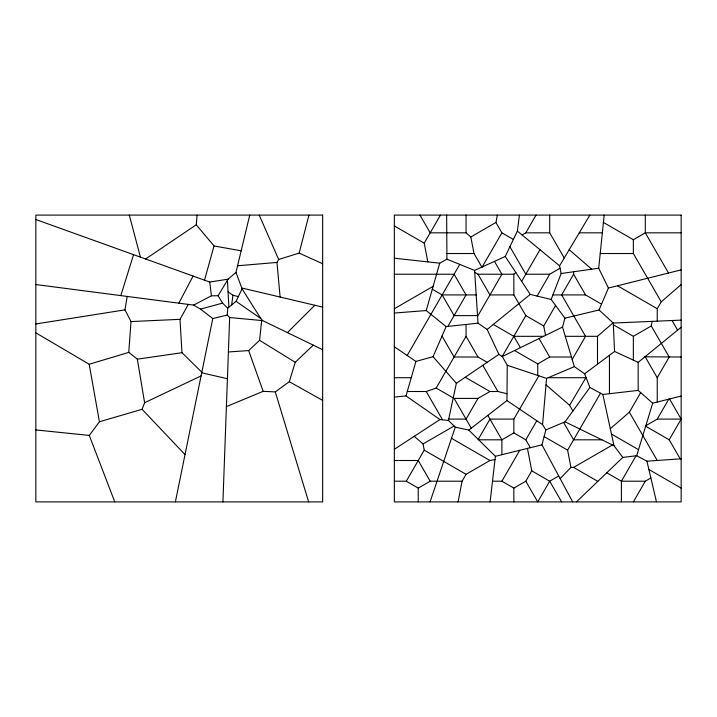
<?xml version="1.0" encoding="UTF-8"?>
<svg xmlns="http://www.w3.org/2000/svg" width="717" height="717" viewBox="0 0 717 717"><rect width="100%" height="100%" fill="white"/><g stroke="black" fill="none" stroke-linecap="round" stroke-linejoin="round"><path stroke-width="1.08" d="M681.15 396.062L652.694 403.196L638.166 390.398L638.166 362.345L681.15 327.239M394.35 397.093L406.01 395.927L439.96 419.544L448.412 420.449L455.268 427.162L468.793 430.075L506.955 400.579L507.242 365.276L502.294 356.519L498.898 354.359L487.157 329.462L478.033 323.188L446.126 326.576L426.221 310.56L394.35 313.042M222.924 501.9L229.655 317.532L227.28 315.032L227.692 308.211L236.063 301.346L242.077 288.843L235.974 272.424L249.74 215.1M114.774 501.9L89.293 435.416L99.421 421.766L142.074 409.29L144.61 402.73L137.332 359.163L128.773 352.388L131.014 321.566L124.973 309.852L127.205 296.444M241.163 250.807L214.033 245.949L196.261 224.78L197.103 215.1M572.695 501.9L541.962 444.836L545.861 429.904L542.563 424.643L546.587 378.397L574.353 366.629L584.633 373.79L589.912 387.458L602.845 394.467L638.166 390.398M574.353 366.629L562.513 327.077L564.942 318.178L599.062 309.977L608.401 288.064L598.713 268.221L604.171 215.1M228.391 351.975L248.674 350.577L259.599 340.315L261.669 320.526M490.114 501.9L495.393 456.308L468.793 430.075M394.35 258.219L439.736 263.184L446.924 259.187L474.591 270.399L505.261 256.462L517.378 231.089L519.422 215.1M231.681 304.77L232.944 295.225L228.06 291.837M513.381 239.451L501.9 232.828L495.922 222.476L497.347 215.1M458.082 501.9L462.071 481.206L466.05 474.304L489.953 460.502L495.026 459.525M657.247 402.058L657.247 377.716L669.203 357.012L651.278 325.966L652.156 321.377M175.369 501.9L212.788 318.554L200.563 309.108L193.617 305.092L35.85 284.541M448.412 420.449L456.344 383.308L498.898 354.359M280.123 297.053L276.959 262.44L278.671 259.482L299.159 253.083L308.946 215.1M204.515 280.177L214.033 245.949M426.221 310.56L439.736 263.184M406.01 395.927L415.914 361.44L433.077 356.681L446.126 326.576M576.396 501.9L622.813 457.419L636.678 455.716L652.694 403.196M226.402 406.602L263.166 391.33L275.301 391.903L289.292 381.695L295.225 362.3L313.266 345.137M120.806 295.61L133.559 254.66M430.066 501.9L455.268 427.162M564.942 318.178L551.149 299.473L561.133 273.518L559.565 265.837L517.378 231.089M193.617 305.092L211.443 295.798L218.111 295.754L228.06 279.191L235.974 272.424M178.856 303.166L193.061 276.063M201.835 372.204L181.975 352.701L180.003 319.334L188.32 304.402M427.825 261.884L424.222 243.171L440.435 215.1M407.175 355.489L459.776 264.394M447.874 326.396L466.05 294.92L454.103 274.226L394.35 274.226M482.2 266.939L501.9 232.828M407.274 391.509L426.221 391.509L436.178 388.058L466.05 336.318L466.05 324.46M477.585 316.34L501.9 274.226L494.479 261.364M522.084 234.97L525.803 232.828L536.038 215.1M394.35 481.206L406.297 481.206L424.222 450.151L423.03 443.948L414.229 436.321M521.662 281.387L539.964 249.686M507.009 393.758L497.921 391.509L489.953 391.509L477.997 398.41L466.05 419.104L448.699 419.104M502.214 356.466L525.803 315.614L513.847 294.92L513.847 274.226L515.828 272.514M537.087 296.067L549.697 274.226L560.058 268.239M478.239 439.387L489.953 419.104L513.847 419.104L538.843 375.816M545.538 335.377L543.728 325.966L555.567 305.46M573.6 271.761L573.6 274.226L561.653 294.92L585.547 336.318L572.202 359.441M492.516 481.206L501.9 481.206L519.735 450.312M530.356 447.695L525.803 439.808L536.8 420.754M501.9 481.206L513.847 488.098L525.803 481.206L531.772 470.854L527.452 448.412M572.892 410.984L569.621 405.311L586.04 377.429M560.156 478.615L570.947 467.403L567.622 450.151L600.505 393.203M657.247 321.153L657.247 308.722L661.235 301.821L681.15 284.568M610.292 428.721L629.365 412.212L640.675 392.611M636.069 455.788L621.397 481.206L621.397 501.9M645.829 425.701L657.247 419.104L668.764 399.172M633.353 501.9L645.3 481.206L650.875 477.979M680.218 458.88L669.203 439.808L681.15 419.104L669.526 398.975M559.565 265.837L589.849 215.1M545.861 429.904L565.05 421.829L589.912 387.458M287.418 332.616L314.862 305.254M565.283 336.318L597.503 336.318L613.053 322.847M487.157 329.462L530.23 294.4L551.149 299.473M584.633 373.79L614.559 351.464L613.268 323.053L599.062 309.977M145.605 258.998L196.261 224.78M394.35 449.281L439.96 419.544M481.851 267.1L474.018 253.522L470.827 236.968L495.922 222.476M394.35 308.722L433.14 286.325M603.418 222.44L633.353 239.729L645.3 232.828L681.15 232.828M514.555 350.523L537.75 363.913L549.697 357.012L571.476 357.012M423.03 443.948L454.094 426.006M633.353 360.131L633.353 336.318L651.278 325.966M406.297 481.206L418.253 488.098L430.2 481.206L462.071 481.206M525.803 439.808L513.847 432.907L501.9 439.808L478.66 439.808M558.731 475.989L549.697 481.206L537.75 501.9L525.803 481.206M570.947 467.403L573.6 467.403L612.461 444.97M502.294 356.519L562.513 327.077M144.61 402.73L201.083 375.905M35.85 332.849L89.186 364.254L128.773 352.388M200.563 309.108L222.584 303.112L227.692 308.211M608.401 288.064L681.15 269.87M495.393 456.308L541.962 444.836M212.788 318.554L227.28 315.032M35.85 323.959L124.973 309.852M35.85 219.527L209.696 282.041L228.06 279.191M137.332 359.163L181.975 352.701M561.133 273.518L598.713 268.221M237.569 265.774L276.959 262.44M636.678 455.716L646.931 461.183L681.15 458.817M131.014 321.566L180.003 319.334M613.268 323.053L681.15 320.123M470.827 236.968L466.05 232.828L430.2 232.828L419.965 215.1M525.803 232.828L549.697 232.828L564.234 258.003M579.273 232.828L602.352 232.828M446.888 253.522L474.018 253.522M600.228 253.522L633.353 253.522L661.235 301.821M474.717 272.326L477.997 274.226L513.847 274.226M549.697 274.226L525.803 274.226L509.912 246.711M432.306 289.238L442.147 294.92L476.187 294.92M513.847 294.92L489.953 294.92L477.997 274.226M552.906 294.92L585.547 294.92L601.545 304.151M477.54 315.614L454.103 315.614L442.147 294.92M493.305 324.451L513.847 336.318L543.62 336.318M487.193 362.318L477.997 357.012L454.103 357.012L442.013 336.076M644.95 356.815L681.15 357.012M394.35 377.716L411.244 377.716M548.209 377.716L585.547 377.716M436.178 388.058L454.103 398.41L477.997 398.41M657.247 419.104L681.15 419.104M601.895 439.808L573.6 439.808L563.58 422.447M394.35 460.502L418.253 460.502L430.2 481.206M645.3 481.206L621.397 481.206L606.788 472.772M229.655 317.532L262.655 320.624L322.65 349.681M35.85 429.94L89.293 435.416M201.719 372.786L227.423 378.737M242.113 288.073L322.65 307.091M232.944 295.225L238.34 296.605M507.242 365.276L546.587 378.397M299.159 253.083L322.65 263.775M614.559 351.464L638.166 362.345M565.05 421.829L613.994 445.714L622.813 457.419M289.292 381.695L322.65 400.4M617.525 285.778L657.247 308.722M613.349 324.765L633.353 336.318M394.35 225.927L424.222 243.171M525.803 315.614L543.728 325.966M645.676 426.221L669.203 439.808M611.458 434.063L638.515 449.684M648.876 469.474L681.15 488.098M465.243 377.25L489.953 391.509M544.113 436.581L567.622 450.151M573.6 467.403L597.808 481.376M531.772 470.854L549.697 481.206L561.653 501.9M451.513 438.311L489.953 460.502M424.222 450.151L466.05 474.304M259.599 340.315L295.225 362.3M506.955 400.579L542.563 424.643M394.35 346.768L415.914 361.44M236.063 301.346L260.764 318.482L262.655 320.624M569.19 249.704L591.713 269.207M546.022 384.877L569.621 405.311M142.074 409.29L185.022 454.587M433.077 356.681L456.344 383.308M505.261 256.462L530.23 294.4M242.077 288.843L260.764 318.482M218.111 295.754L222.584 303.112M668.513 273.025L645.3 232.828L645.3 215.1M672.026 320.517L677.592 330.152M645.3 357.012L657.247 377.716M573.6 274.226L585.547 294.92M629.365 412.212L657.229 460.466M539.041 338.549L549.697 357.012M513.847 336.318L520.399 347.664M466.05 336.318L477.997 357.012M482.792 365.312L497.921 391.509M487.802 415.385L501.9 439.808L501.9 454.703M454.103 398.41L471.275 428.157M426.221 391.509L442.559 419.821M259.222 215.1L278.671 259.482M248.674 350.577L263.166 391.33M275.301 391.903L308.642 501.9M129.284 215.1L140.442 257.143M646.931 461.183L656.485 501.9M602.845 394.467L613.994 445.714M89.186 364.254L99.421 421.766M209.696 282.041L211.443 295.798M474.591 270.399L478.033 323.188M227.45 280.49L228.866 306.975M446.646 215.1L446.924 259.187M633.353 239.729L633.353 253.522M609.45 355.273L609.45 393.714M597.503 336.318L597.503 364.191M549.697 215.1L549.697 232.828M537.75 363.913L537.75 375.448M513.847 419.104L513.847 432.907M513.847 488.098L513.847 501.9M466.05 215.1L466.05 232.828M418.253 488.098L418.253 501.9M322.65 215.1L35.85 215.1L35.85 501.9L322.65 501.9L322.65 215.1M681.15 215.1L394.35 215.1L394.35 501.9L681.15 501.9L681.15 215.1"/></g></svg>
